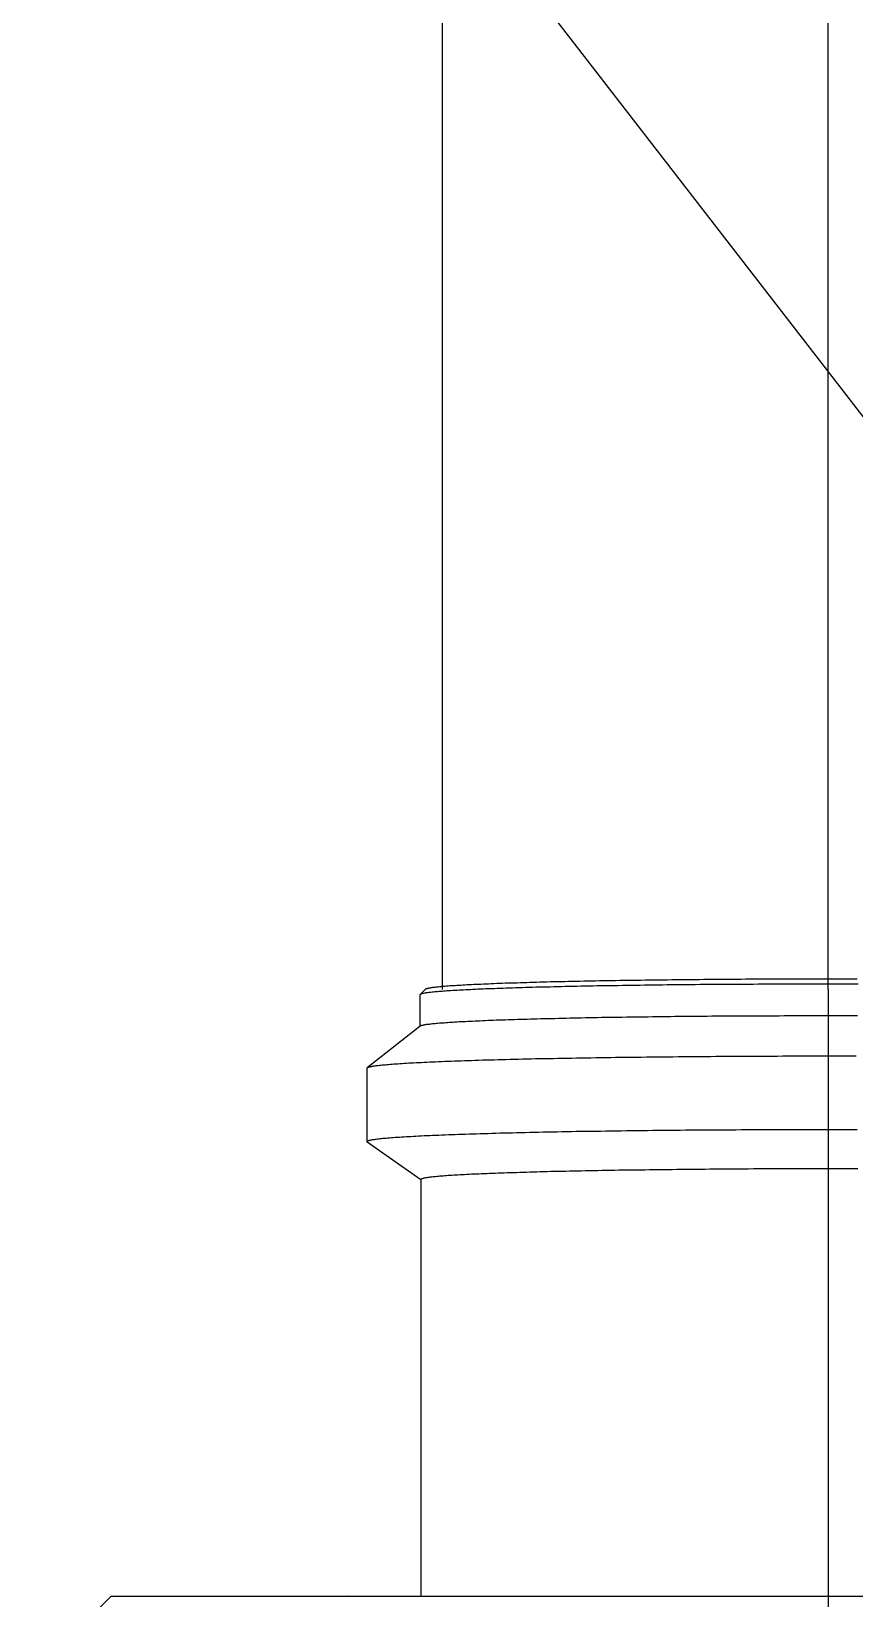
# Model space of a CAD drawing. Header units: millimetres. Extents: x -1292 to 2253, y 326 to 453.
# Drawn here: x 2098.7242 to 2098.8043, y 344.8716 to 345.0241 of the extents above; entities that cross this region are included whole.
import ezdxf

# ---------------------------------------------------------------- set-up
doc = ezdxf.new("R2010")
doc.units = ezdxf.units.MM
doc.header["$LTSCALE"] = 0.5
doc.linetypes.add('HIDDENX2', pattern=[0.75, 0.5, -0.25])
for name, color, linetype in [('-HIDRO', 8, 'Continuous'), ('Eixo', 4, 'HIDDENX2'), ('Esgoto', 5, 'ByLayer')]:
    doc.layers.add(name, color=color, linetype=linetype)

msp = doc.modelspace()

# ---------------------------------------------------------------- linework, layer by layer
at = {"layer": '-HIDRO'}
msp.add_line((2098.75641, 345.04959), (2098.88028, 344.88929), dxfattribs=at)
at = {"layer": 'Eixo'}
for q in [(2098.80173, 345.23835), (2098.80173, 344.79434)]:
    msp.add_line((2098.80173, 344.93086), q, dxfattribs=at)
at = {"layer": 'Esgoto', "color": 2}
for p, q in [((2098.76254, 344.93087), (2098.76204, 344.93037)), ((2098.76256, 344.93088), (2098.76254, 344.93087)), ((2098.76258, 344.93089), (2098.76256, 344.93088)), ((2098.76261, 344.93091), (2098.76258, 344.93089)), ((2098.76264, 344.93092), (2098.76261, 344.93091)), ((2098.76268, 344.93093), (2098.76264, 344.93092)), ((2098.76272, 344.93094), (2098.76268, 344.93093)), ((2098.76277, 344.93095), (2098.76272, 344.93094)), ((2098.76282, 344.93097), (2098.76277, 344.93095)), ((2098.76289, 344.93098), (2098.76282, 344.93097)), ((2098.76295, 344.93099), (2098.76289, 344.93098)), ((2098.76302, 344.931), (2098.76295, 344.93099)), ((2098.7631, 344.93102), (2098.76302, 344.931)), ((2098.76318, 344.93103), (2098.7631, 344.93102)), ((2098.76327, 344.93104), (2098.76318, 344.93103)), ((2098.76337, 344.93105), (2098.76327, 344.93104)), ((2098.76347, 344.93106), (2098.76337, 344.93105)), ((2098.76357, 344.93108), (2098.76347, 344.93106)), ((2098.76368, 344.93109), (2098.76357, 344.93108)), ((2098.7638, 344.9311), (2098.76368, 344.93109)), ((2098.76392, 344.93111), (2098.7638, 344.9311)), ((2098.76405, 344.93112), (2098.76392, 344.93111)), ((2098.76419, 344.93114), (2098.76405, 344.93112)), ((2098.76432, 344.93115), (2098.76419, 344.93114)), ((2098.76447, 344.93116), (2098.76432, 344.93115)), ((2098.76462, 344.93117), (2098.76447, 344.93116)), ((2098.76477, 344.93118), (2098.76462, 344.93117)), ((2098.76493, 344.9312), (2098.76477, 344.93118)), ((2098.7651, 344.93121), (2098.76493, 344.9312)), ((2098.76527, 344.93122), (2098.7651, 344.93121)), ((2098.76545, 344.93123), (2098.76527, 344.93122)), ((2098.76563, 344.93124), (2098.76545, 344.93123)), ((2098.76581, 344.93125), (2098.76563, 344.93124)), ((2098.76601, 344.93126), (2098.76581, 344.93125)), ((2098.7662, 344.93128), (2098.76601, 344.93126)), ((2098.76641, 344.93129), (2098.7662, 344.93128)), ((2098.76661, 344.9313), (2098.76641, 344.93129)), ((2098.76683, 344.93131), (2098.76661, 344.9313)), ((2098.76705, 344.93132), (2098.76683, 344.93131)), ((2098.76727, 344.93133), (2098.76705, 344.93132)), ((2098.76743, 344.93086), (2098.76719, 344.93085)), ((2098.7675, 344.93134), (2098.76727, 344.93133)), ((2098.76768, 344.93088), (2098.76743, 344.93086)), ((2098.76773, 344.93135), (2098.7675, 344.93134)), ((2098.76793, 344.93089), (2098.76768, 344.93088)), ((2098.76797, 344.93136), (2098.76773, 344.93135)), ((2098.76819, 344.9309), (2098.76793, 344.93089)), ((2098.76821, 344.93137), (2098.76797, 344.93136)), ((2098.76845, 344.93091), (2098.76819, 344.9309)), ((2098.76846, 344.93138), (2098.76821, 344.93137)), ((2098.76872, 344.93092), (2098.76845, 344.93091)), ((2098.76871, 344.93139), (2098.76846, 344.93138)), ((2098.76897, 344.9314), (2098.76871, 344.93139)), ((2098.76899, 344.93093), (2098.76872, 344.93092)), ((2098.76923, 344.93142), (2098.76897, 344.9314)), ((2098.76927, 344.93094), (2098.76899, 344.93093)), ((2098.7695, 344.93143), (2098.76923, 344.93142)), ((2098.76955, 344.93095), (2098.76927, 344.93094)), ((2098.76977, 344.93144), (2098.7695, 344.93143)), ((2098.76984, 344.93096), (2098.76955, 344.93095)), ((2098.77004, 344.93145), (2098.76977, 344.93144)), ((2098.77013, 344.93097), (2098.76984, 344.93096)), ((2098.77033, 344.93146), (2098.77004, 344.93145)), ((2098.77043, 344.93098), (2098.77013, 344.93097)), ((2098.77061, 344.93147), (2098.77033, 344.93146)), ((2098.77073, 344.93099), (2098.77043, 344.93098)), ((2098.7709, 344.93148), (2098.77061, 344.93147)), ((2098.77104, 344.931), (2098.77073, 344.93099)), ((2098.77119, 344.93148), (2098.7709, 344.93148)), ((2098.77135, 344.93101), (2098.77104, 344.931)), ((2098.77149, 344.93149), (2098.77119, 344.93148)), ((2098.77167, 344.93102), (2098.77135, 344.93101)), ((2098.7718, 344.9315), (2098.77149, 344.93149)), ((2098.77199, 344.93103), (2098.77167, 344.93102)), ((2098.7721, 344.93151), (2098.7718, 344.9315)), ((2098.77231, 344.93104), (2098.77199, 344.93103)), ((2098.77242, 344.93152), (2098.7721, 344.93151)), ((2098.77264, 344.93105), (2098.77231, 344.93104)), ((2098.77273, 344.93153), (2098.77242, 344.93152)), ((2098.77298, 344.93106), (2098.77264, 344.93105)), ((2098.77305, 344.93154), (2098.77273, 344.93153)), ((2098.77331, 344.93107), (2098.77298, 344.93106)), ((2098.77338, 344.93155), (2098.77305, 344.93154)), ((2098.77366, 344.93108), (2098.77331, 344.93107)), ((2098.77371, 344.93156), (2098.77338, 344.93155)), ((2098.774, 344.93109), (2098.77366, 344.93108)), ((2098.77404, 344.93157), (2098.77371, 344.93156)), ((2098.77435, 344.93109), (2098.774, 344.93109)), ((2098.77438, 344.93158), (2098.77404, 344.93157)), ((2098.77471, 344.9311), (2098.77435, 344.93109)), ((2098.77472, 344.93159), (2098.77438, 344.93158)), ((2098.77507, 344.93111), (2098.77471, 344.9311)), ((2098.77506, 344.93159), (2098.77472, 344.93159)), ((2098.77541, 344.9316), (2098.77506, 344.93159)), ((2098.77543, 344.93112), (2098.77507, 344.93111)), ((2098.77576, 344.93161), (2098.77541, 344.9316)), ((2098.7758, 344.93113), (2098.77543, 344.93112)), ((2098.77612, 344.93162), (2098.77576, 344.93161)), ((2098.77617, 344.93114), (2098.7758, 344.93113)), ((2098.77648, 344.93163), (2098.77612, 344.93162)), ((2098.77654, 344.93115), (2098.77617, 344.93114)), ((2098.77684, 344.93163), (2098.77648, 344.93163)), ((2098.77692, 344.93115), (2098.77654, 344.93115)), ((2098.77721, 344.93164), (2098.77684, 344.93163)), ((2098.7773, 344.93116), (2098.77692, 344.93115)), ((2098.77758, 344.93165), (2098.77721, 344.93164)), ((2098.77769, 344.93117), (2098.7773, 344.93116)), ((2098.77796, 344.93166), (2098.77758, 344.93165)), ((2098.77808, 344.93118), (2098.77769, 344.93117)), ((2098.77833, 344.93166), (2098.77796, 344.93166)), ((2098.77847, 344.93118), (2098.77808, 344.93118)), ((2098.77871, 344.93167), (2098.77833, 344.93166)), ((2098.77887, 344.93119), (2098.77847, 344.93118)), ((2098.7791, 344.93168), (2098.77871, 344.93167)), ((2098.77927, 344.9312), (2098.77887, 344.93119)), ((2098.77949, 344.93169), (2098.7791, 344.93168)), ((2098.77967, 344.93121), (2098.77927, 344.9312)), ((2098.77988, 344.93169), (2098.77949, 344.93169)), ((2098.78008, 344.93121), (2098.77967, 344.93121)), ((2098.78027, 344.9317), (2098.77988, 344.93169)), ((2098.78049, 344.93122), (2098.78008, 344.93121)), ((2098.78067, 344.93171), (2098.78027, 344.9317)), ((2098.7809, 344.93123), (2098.78049, 344.93122)), ((2098.78107, 344.93171), (2098.78067, 344.93171)), ((2098.78132, 344.93123), (2098.7809, 344.93123)), ((2098.78147, 344.93172), (2098.78107, 344.93171)), ((2098.78174, 344.93124), (2098.78132, 344.93123)), ((2098.78188, 344.93173), (2098.78147, 344.93172)), ((2098.78216, 344.93125), (2098.78174, 344.93124)), ((2098.78229, 344.93173), (2098.78188, 344.93173)), ((2098.78259, 344.93125), (2098.78216, 344.93125)), ((2098.7827, 344.93174), (2098.78229, 344.93173)), ((2098.78301, 344.93126), (2098.78259, 344.93125)), ((2098.78312, 344.93174), (2098.7827, 344.93174)), ((2098.78345, 344.93126), (2098.78301, 344.93126)), ((2098.78353, 344.93175), (2098.78312, 344.93174)), ((2098.78388, 344.93127), (2098.78345, 344.93126)), ((2098.78395, 344.93176), (2098.78353, 344.93175)), ((2098.78432, 344.93128), (2098.78388, 344.93127)), ((2098.78438, 344.93176), (2098.78395, 344.93176)), ((2098.78476, 344.93128), (2098.78432, 344.93128)), ((2098.7848, 344.93177), (2098.78438, 344.93176)), ((2098.7852, 344.93129), (2098.78476, 344.93128)), ((2098.78523, 344.93177), (2098.7848, 344.93177)), ((2098.78564, 344.93129), (2098.7852, 344.93129)), ((2098.78566, 344.93178), (2098.78523, 344.93177)), ((2098.78609, 344.9313), (2098.78564, 344.93129)), ((2098.78609, 344.93178), (2098.78566, 344.93178)), ((2098.78653, 344.93179), (2098.78609, 344.93178)), ((2098.78654, 344.9313), (2098.78609, 344.9313)), ((2098.78697, 344.93179), (2098.78653, 344.93179)), ((2098.78699, 344.93131), (2098.78654, 344.9313)), ((2098.7874, 344.9318), (2098.78697, 344.93179)), ((2098.78744, 344.93131), (2098.78699, 344.93131)), ((2098.78785, 344.9318), (2098.7874, 344.9318)), ((2098.7879, 344.93132), (2098.78744, 344.93131)), ((2098.78829, 344.93181), (2098.78785, 344.9318)), ((2098.78835, 344.93132), (2098.7879, 344.93132)), ((2098.78874, 344.93181), (2098.78829, 344.93181)), ((2098.78881, 344.93132), (2098.78835, 344.93132)), ((2098.78918, 344.93181), (2098.78874, 344.93181)), ((2098.78928, 344.93133), (2098.78881, 344.93132)), ((2098.78963, 344.93182), (2098.78918, 344.93181)), ((2098.78974, 344.93133), (2098.78928, 344.93133)), ((2098.79008, 344.93182), (2098.78963, 344.93182)), ((2098.79021, 344.93134), (2098.78974, 344.93133)), ((2098.79053, 344.93182), (2098.79008, 344.93182)), ((2098.79067, 344.93134), (2098.79021, 344.93134)), ((2098.79099, 344.93183), (2098.79053, 344.93182)), ((2098.79114, 344.93134), (2098.79067, 344.93134)), ((2098.79144, 344.93183), (2098.79099, 344.93183)), ((2098.79161, 344.93135), (2098.79114, 344.93134)), ((2098.7919, 344.93183), (2098.79144, 344.93183)), ((2098.79208, 344.93135), (2098.79161, 344.93135)), ((2098.79236, 344.93184), (2098.7919, 344.93183)), ((2098.79256, 344.93135), (2098.79208, 344.93135)), ((2098.79282, 344.93184), (2098.79236, 344.93184)), ((2098.79303, 344.93136), (2098.79256, 344.93135)), ((2098.79328, 344.93184), (2098.79282, 344.93184)), ((2098.79351, 344.93136), (2098.79303, 344.93136)), ((2098.79374, 344.93185), (2098.79328, 344.93184)), ((2098.79398, 344.93136), (2098.79351, 344.93136)), ((2098.79421, 344.93185), (2098.79374, 344.93185)), ((2098.79446, 344.93136), (2098.79398, 344.93136)), ((2098.79467, 344.93185), (2098.79421, 344.93185)), ((2098.79494, 344.93137), (2098.79446, 344.93136)), ((2098.79514, 344.93185), (2098.79467, 344.93185)), ((2098.79542, 344.93137), (2098.79494, 344.93137)), ((2098.79561, 344.93186), (2098.79514, 344.93185)), ((2098.7959, 344.93137), (2098.79542, 344.93137)), ((2098.79607, 344.93186), (2098.79561, 344.93186)), ((2098.79639, 344.93137), (2098.7959, 344.93137)), ((2098.79654, 344.93186), (2098.79607, 344.93186)), ((2098.79687, 344.93137), (2098.79639, 344.93137)), ((2098.79701, 344.93186), (2098.79654, 344.93186)), ((2098.79735, 344.93137), (2098.79687, 344.93137)), ((2098.79748, 344.93186), (2098.79701, 344.93186)), ((2098.79784, 344.93138), (2098.79735, 344.93137)), ((2098.79795, 344.93186), (2098.79748, 344.93186)), ((2098.79832, 344.93138), (2098.79784, 344.93138)), ((2098.79842, 344.93186), (2098.79795, 344.93186)), ((2098.79881, 344.93138), (2098.79832, 344.93138)), ((2098.79889, 344.93186), (2098.79842, 344.93186)), ((2098.7993, 344.93138), (2098.79881, 344.93138)), ((2098.79937, 344.93187), (2098.79889, 344.93186)), ((2098.79978, 344.93138), (2098.7993, 344.93138)), ((2098.79984, 344.93187), (2098.79937, 344.93187)), ((2098.80027, 344.93138), (2098.79978, 344.93138)), ((2098.80031, 344.93187), (2098.79984, 344.93187)), ((2098.80076, 344.93138), (2098.80027, 344.93138)), ((2098.80078, 344.93187), (2098.80031, 344.93187)), ((2098.80124, 344.93138), (2098.80076, 344.93138)), ((2098.80126, 344.93187), (2098.80078, 344.93187)), ((2098.80173, 344.93138), (2098.80124, 344.93138)), ((2098.80173, 344.93187), (2098.80126, 344.93187)), ((2098.8022, 344.93187), (2098.80173, 344.93187)), ((2098.80222, 344.93138), (2098.80173, 344.93138)), ((2098.80268, 344.93187), (2098.8022, 344.93187)), ((2098.8027, 344.93138), (2098.80222, 344.93138)), ((2098.80315, 344.93187), (2098.80268, 344.93187)), ((2098.80319, 344.93138), (2098.8027, 344.93138)), ((2098.80362, 344.93187), (2098.80315, 344.93187)), ((2098.80368, 344.93138), (2098.80319, 344.93138)), ((2098.80409, 344.93187), (2098.80362, 344.93187)), ((2098.80416, 344.93138), (2098.80368, 344.93138)), ((2098.80457, 344.93186), (2098.80409, 344.93187)), ((2098.80465, 344.93138), (2098.80416, 344.93138)), ((2098.76204, 344.93037), (2098.76203, 344.93035)), ((2098.76203, 344.93035), (2098.76203, 344.93034)), ((2098.76203, 344.93034), (2098.76203, 344.92727)), ((2098.76206, 344.93038), (2098.76204, 344.93037)), ((2098.76208, 344.93039), (2098.76206, 344.93038)), ((2098.7621, 344.93041), (2098.76208, 344.93039)), ((2098.76214, 344.93042), (2098.7621, 344.93041)), ((2098.76218, 344.93043), (2098.76214, 344.93042)), ((2098.76222, 344.93044), (2098.76218, 344.93043)), ((2098.76227, 344.93046), (2098.76222, 344.93044)), ((2098.76233, 344.93047), (2098.76227, 344.93046)), ((2098.76239, 344.93048), (2098.76233, 344.93047)), ((2098.76246, 344.93049), (2098.76239, 344.93048)), ((2098.76253, 344.93051), (2098.76246, 344.93049)), ((2098.76261, 344.93052), (2098.76253, 344.93051)), ((2098.7627, 344.93053), (2098.76261, 344.93052)), ((2098.76279, 344.93054), (2098.7627, 344.93053)), ((2098.76289, 344.93056), (2098.76279, 344.93054)), ((2098.76299, 344.93057), (2098.76289, 344.93056)), ((2098.7631, 344.93058), (2098.76299, 344.93057)), ((2098.76322, 344.93059), (2098.7631, 344.93058)), ((2098.76334, 344.93061), (2098.76322, 344.93059)), ((2098.76347, 344.93062), (2098.76334, 344.93061)), ((2098.7636, 344.93063), (2098.76347, 344.93062)), ((2098.76374, 344.93064), (2098.7636, 344.93063)), ((2098.76388, 344.93066), (2098.76374, 344.93064)), ((2098.76403, 344.93067), (2098.76388, 344.93066)), ((2098.76419, 344.93068), (2098.76403, 344.93067)), ((2098.76435, 344.93069), (2098.76419, 344.93068)), ((2098.76452, 344.9307), (2098.76435, 344.93069)), ((2098.76469, 344.93072), (2098.76452, 344.9307)), ((2098.76487, 344.93073), (2098.76469, 344.93072)), ((2098.76505, 344.93074), (2098.76487, 344.93073)), ((2098.76524, 344.93075), (2098.76505, 344.93074)), ((2098.76544, 344.93076), (2098.76524, 344.93075)), ((2098.76564, 344.93077), (2098.76544, 344.93076)), ((2098.76584, 344.93079), (2098.76564, 344.93077)), ((2098.76605, 344.9308), (2098.76584, 344.93079)), ((2098.76627, 344.93081), (2098.76605, 344.9308)), ((2098.76649, 344.93082), (2098.76627, 344.93081)), ((2098.76672, 344.93083), (2098.76649, 344.93082)), ((2098.76695, 344.93084), (2098.76672, 344.93083)), ((2098.76719, 344.93085), (2098.76695, 344.93084)), ((2098.76839, 344.92782), (2098.76813, 344.92781)), ((2098.76865, 344.92783), (2098.76839, 344.92782)), ((2098.76891, 344.92784), (2098.76865, 344.92783)), ((2098.76918, 344.92785), (2098.76891, 344.92784)), ((2098.76946, 344.92786), (2098.76918, 344.92785)), ((2098.76974, 344.92787), (2098.76946, 344.92786)), ((2098.77002, 344.92788), (2098.76974, 344.92787)), ((2098.77031, 344.92789), (2098.77002, 344.92788)), ((2098.77061, 344.9279), (2098.77031, 344.92789)), ((2098.77091, 344.92791), (2098.77061, 344.9279)), ((2098.77121, 344.92792), (2098.77091, 344.92791)), ((2098.77152, 344.92793), (2098.77121, 344.92792)), ((2098.77183, 344.92794), (2098.77152, 344.92793)), ((2098.77214, 344.92794), (2098.77183, 344.92794)), ((2098.77246, 344.92795), (2098.77214, 344.92794)), ((2098.77279, 344.92796), (2098.77246, 344.92795)), ((2098.77312, 344.92797), (2098.77279, 344.92796)), ((2098.77345, 344.92798), (2098.77312, 344.92797)), ((2098.77379, 344.92799), (2098.77345, 344.92798)), ((2098.77413, 344.928), (2098.77379, 344.92799)), ((2098.77447, 344.92801), (2098.77413, 344.928)), ((2098.77482, 344.92802), (2098.77447, 344.92801)), ((2098.77517, 344.92802), (2098.77482, 344.92802)), ((2098.77553, 344.92803), (2098.77517, 344.92802)), ((2098.77589, 344.92804), (2098.77553, 344.92803)), ((2098.77625, 344.92805), (2098.77589, 344.92804)), ((2098.77662, 344.92806), (2098.77625, 344.92805)), ((2098.77699, 344.92806), (2098.77662, 344.92806)), ((2098.77737, 344.92807), (2098.77699, 344.92806)), ((2098.77775, 344.92808), (2098.77737, 344.92807)), ((2098.77813, 344.92809), (2098.77775, 344.92808)), ((2098.77851, 344.92809), (2098.77813, 344.92809)), ((2098.7789, 344.9281), (2098.77851, 344.92809)), ((2098.77929, 344.92811), (2098.7789, 344.9281)), ((2098.77969, 344.92812), (2098.77929, 344.92811)), ((2098.78009, 344.92812), (2098.77969, 344.92812)), ((2098.78049, 344.92813), (2098.78009, 344.92812)), ((2098.78089, 344.92814), (2098.78049, 344.92813)), ((2098.7813, 344.92814), (2098.78089, 344.92814)), ((2098.78171, 344.92815), (2098.7813, 344.92814)), ((2098.78212, 344.92816), (2098.78171, 344.92815)), ((2098.78254, 344.92816), (2098.78212, 344.92816)), ((2098.78296, 344.92817), (2098.78254, 344.92816)), ((2098.78338, 344.92817), (2098.78296, 344.92817)), ((2098.7838, 344.92818), (2098.78338, 344.92817)), ((2098.78423, 344.92818), (2098.7838, 344.92818)), ((2098.78466, 344.92819), (2098.78423, 344.92818)), ((2098.78509, 344.9282), (2098.78466, 344.92819)), ((2098.78553, 344.9282), (2098.78509, 344.9282)), ((2098.78596, 344.92821), (2098.78553, 344.9282)), ((2098.7864, 344.92821), (2098.78596, 344.92821)), ((2098.78684, 344.92822), (2098.7864, 344.92821)), ((2098.78728, 344.92822), (2098.78684, 344.92822)), ((2098.78773, 344.92822), (2098.78728, 344.92822)), ((2098.78818, 344.92823), (2098.78773, 344.92822)), ((2098.78863, 344.92823), (2098.78818, 344.92823)), ((2098.78908, 344.92824), (2098.78863, 344.92823)), ((2098.78953, 344.92824), (2098.78908, 344.92824)), ((2098.78999, 344.92824), (2098.78953, 344.92824)), ((2098.79044, 344.92825), (2098.78999, 344.92824)), ((2098.7909, 344.92825), (2098.79044, 344.92825)), ((2098.79136, 344.92825), (2098.7909, 344.92825)), ((2098.79182, 344.92826), (2098.79136, 344.92825)), ((2098.79228, 344.92826), (2098.79182, 344.92826)), ((2098.79275, 344.92826), (2098.79228, 344.92826)), ((2098.79321, 344.92827), (2098.79275, 344.92826)), ((2098.79368, 344.92827), (2098.79321, 344.92827)), ((2098.79415, 344.92827), (2098.79368, 344.92827)), ((2098.79461, 344.92827), (2098.79415, 344.92827)), ((2098.79508, 344.92828), (2098.79461, 344.92827)), ((2098.79555, 344.92828), (2098.79508, 344.92828)), ((2098.79603, 344.92828), (2098.79555, 344.92828)), ((2098.7965, 344.92828), (2098.79603, 344.92828)), ((2098.79697, 344.92828), (2098.7965, 344.92828)), ((2098.79745, 344.92829), (2098.79697, 344.92828)), ((2098.79792, 344.92829), (2098.79745, 344.92829)), ((2098.7984, 344.92829), (2098.79792, 344.92829)), ((2098.79887, 344.92829), (2098.7984, 344.92829)), ((2098.79935, 344.92829), (2098.79887, 344.92829)), ((2098.79982, 344.92829), (2098.79935, 344.92829)), ((2098.8003, 344.92829), (2098.79982, 344.92829)), ((2098.80078, 344.92829), (2098.8003, 344.92829)), ((2098.80125, 344.92829), (2098.80078, 344.92829)), ((2098.80173, 344.92829), (2098.80125, 344.92829)), ((2098.80221, 344.92829), (2098.80173, 344.92829)), ((2098.80268, 344.92829), (2098.80221, 344.92829)), ((2098.80316, 344.92829), (2098.80268, 344.92829)), ((2098.80364, 344.92829), (2098.80316, 344.92829)), ((2098.80411, 344.92829), (2098.80364, 344.92829)), ((2098.80459, 344.92829), (2098.80411, 344.92829)), ((2098.76205, 344.92729), (2098.7569, 344.92323)), ((2098.76207, 344.9273), (2098.76205, 344.92729)), ((2098.76209, 344.92731), (2098.76207, 344.9273)), ((2098.76212, 344.92732), (2098.76209, 344.92731)), ((2098.76216, 344.92734), (2098.76212, 344.92732)), ((2098.7622, 344.92735), (2098.76216, 344.92734)), ((2098.76225, 344.92736), (2098.7622, 344.92735)), ((2098.7623, 344.92737), (2098.76225, 344.92736)), ((2098.76236, 344.92739), (2098.7623, 344.92737)), ((2098.76243, 344.9274), (2098.76236, 344.92739)), ((2098.7625, 344.92741), (2098.76243, 344.9274)), ((2098.76257, 344.92742), (2098.7625, 344.92741)), ((2098.76265, 344.92744), (2098.76257, 344.92742)), ((2098.76274, 344.92745), (2098.76265, 344.92744)), ((2098.76283, 344.92746), (2098.76274, 344.92745)), ((2098.76293, 344.92747), (2098.76283, 344.92746)), ((2098.76303, 344.92748), (2098.76293, 344.92747)), ((2098.76314, 344.9275), (2098.76303, 344.92748)), ((2098.76326, 344.92751), (2098.76314, 344.9275)), ((2098.76338, 344.92752), (2098.76326, 344.92751)), ((2098.7635, 344.92753), (2098.76338, 344.92752)), ((2098.76364, 344.92754), (2098.7635, 344.92753)), ((2098.76377, 344.92756), (2098.76364, 344.92754)), ((2098.76392, 344.92757), (2098.76377, 344.92756)), ((2098.76406, 344.92758), (2098.76392, 344.92757)), ((2098.76422, 344.92759), (2098.76406, 344.92758)), ((2098.76438, 344.9276), (2098.76422, 344.92759)), ((2098.76454, 344.92762), (2098.76438, 344.9276)), ((2098.76471, 344.92763), (2098.76454, 344.92762)), ((2098.76488, 344.92764), (2098.76471, 344.92763)), ((2098.76506, 344.92765), (2098.76488, 344.92764)), ((2098.76525, 344.92766), (2098.76506, 344.92765)), ((2098.76544, 344.92767), (2098.76525, 344.92766)), ((2098.76564, 344.92768), (2098.76544, 344.92767)), ((2098.76584, 344.9277), (2098.76564, 344.92768)), ((2098.76604, 344.92771), (2098.76584, 344.9277)), ((2098.76626, 344.92772), (2098.76604, 344.92771)), ((2098.76647, 344.92773), (2098.76626, 344.92772)), ((2098.76669, 344.92774), (2098.76647, 344.92773)), ((2098.76692, 344.92775), (2098.76669, 344.92774)), ((2098.76715, 344.92776), (2098.76692, 344.92775)), ((2098.76739, 344.92777), (2098.76715, 344.92776)), ((2098.76763, 344.92778), (2098.76739, 344.92777)), ((2098.76788, 344.92779), (2098.76763, 344.92778)), ((2098.76813, 344.92781), (2098.76788, 344.92779)), ((2098.75693, 344.92325), (2098.75691, 344.92323)), ((2098.75696, 344.92326), (2098.75693, 344.92325)), ((2098.757, 344.92327), (2098.75696, 344.92326)), ((2098.75704, 344.92329), (2098.757, 344.92327)), ((2098.7571, 344.9233), (2098.75704, 344.92329)), ((2098.75715, 344.92332), (2098.7571, 344.9233)), ((2098.75722, 344.92333), (2098.75715, 344.92332)), ((2098.75729, 344.92335), (2098.75722, 344.92333)), ((2098.75736, 344.92336), (2098.75729, 344.92335)), ((2098.75745, 344.92337), (2098.75736, 344.92336)), ((2098.75754, 344.92339), (2098.75745, 344.92337)), ((2098.75764, 344.9234), (2098.75754, 344.92339)), ((2098.75774, 344.92342), (2098.75764, 344.9234)), ((2098.75785, 344.92343), (2098.75774, 344.92342)), ((2098.75797, 344.92344), (2098.75785, 344.92343)), ((2098.75809, 344.92346), (2098.75797, 344.92344)), ((2098.75822, 344.92347), (2098.75809, 344.92346)), ((2098.75836, 344.92349), (2098.75822, 344.92347)), ((2098.7585, 344.9235), (2098.75836, 344.92349)), ((2098.75865, 344.92351), (2098.7585, 344.9235)), ((2098.75881, 344.92353), (2098.75865, 344.92351)), ((2098.75897, 344.92354), (2098.75881, 344.92353)), ((2098.75914, 344.92356), (2098.75897, 344.92354)), ((2098.75932, 344.92357), (2098.75914, 344.92356)), ((2098.7595, 344.92358), (2098.75932, 344.92357)), ((2098.75969, 344.9236), (2098.7595, 344.92358)), ((2098.75988, 344.92361), (2098.75969, 344.9236)), ((2098.76009, 344.92362), (2098.75988, 344.92361)), ((2098.76029, 344.92364), (2098.76009, 344.92362)), ((2098.76051, 344.92365), (2098.76029, 344.92364)), ((2098.76073, 344.92366), (2098.76051, 344.92365)), ((2098.76095, 344.92368), (2098.76073, 344.92366)), ((2098.76119, 344.92369), (2098.76095, 344.92368)), ((2098.76142, 344.9237), (2098.76119, 344.92369)), ((2098.76167, 344.92372), (2098.76142, 344.9237)), ((2098.76192, 344.92373), (2098.76167, 344.92372)), ((2098.76218, 344.92374), (2098.76192, 344.92373)), ((2098.76244, 344.92375), (2098.76218, 344.92374)), ((2098.76271, 344.92377), (2098.76244, 344.92375)), ((2098.76298, 344.92378), (2098.76271, 344.92377)), ((2098.76326, 344.92379), (2098.76298, 344.92378)), ((2098.76355, 344.9238), (2098.76326, 344.92379)), ((2098.76384, 344.92382), (2098.76355, 344.9238)), ((2098.76414, 344.92383), (2098.76384, 344.92382)), ((2098.76444, 344.92384), (2098.76414, 344.92383)), ((2098.76475, 344.92385), (2098.76444, 344.92384)), ((2098.76506, 344.92386), (2098.76475, 344.92385)), ((2098.76538, 344.92388), (2098.76506, 344.92386)), ((2098.76571, 344.92389), (2098.76538, 344.92388)), ((2098.76604, 344.9239), (2098.76571, 344.92389)), ((2098.76637, 344.92391), (2098.76604, 344.9239)), ((2098.76671, 344.92392), (2098.76637, 344.92391)), ((2098.76706, 344.92393), (2098.76671, 344.92392)), ((2098.76741, 344.92394), (2098.76706, 344.92393)), ((2098.76777, 344.92395), (2098.76741, 344.92394)), ((2098.76813, 344.92397), (2098.76777, 344.92395)), ((2098.7685, 344.92398), (2098.76813, 344.92397)), ((2098.76887, 344.92399), (2098.7685, 344.92398)), ((2098.76925, 344.924), (2098.76887, 344.92399)), ((2098.76963, 344.92401), (2098.76925, 344.924)), ((2098.77002, 344.92402), (2098.76963, 344.92401)), ((2098.77041, 344.92403), (2098.77002, 344.92402)), ((2098.7708, 344.92404), (2098.77041, 344.92403)), ((2098.7712, 344.92405), (2098.7708, 344.92404)), ((2098.77161, 344.92406), (2098.7712, 344.92405)), ((2098.77202, 344.92407), (2098.77161, 344.92406)), ((2098.77243, 344.92408), (2098.77202, 344.92407)), ((2098.77285, 344.92409), (2098.77243, 344.92408)), ((2098.77328, 344.9241), (2098.77285, 344.92409)), ((2098.7737, 344.9241), (2098.77328, 344.9241)), ((2098.77414, 344.92411), (2098.7737, 344.9241)), ((2098.77457, 344.92412), (2098.77414, 344.92411)), ((2098.77501, 344.92413), (2098.77457, 344.92412)), ((2098.77546, 344.92414), (2098.77501, 344.92413)), ((2098.7759, 344.92415), (2098.77546, 344.92414)), ((2098.77636, 344.92416), (2098.7759, 344.92415)), ((2098.77681, 344.92416), (2098.77636, 344.92416)), ((2098.77727, 344.92417), (2098.77681, 344.92416)), ((2098.77773, 344.92418), (2098.77727, 344.92417)), ((2098.7782, 344.92419), (2098.77773, 344.92418)), ((2098.77867, 344.92419), (2098.7782, 344.92419)), ((2098.77915, 344.9242), (2098.77867, 344.92419)), ((2098.77962, 344.92421), (2098.77915, 344.9242)), ((2098.7801, 344.92422), (2098.77962, 344.92421)), ((2098.78059, 344.92422), (2098.7801, 344.92422)), ((2098.78107, 344.92423), (2098.78059, 344.92422)), ((2098.78156, 344.92424), (2098.78107, 344.92423)), ((2098.78206, 344.92424), (2098.78156, 344.92424)), ((2098.78255, 344.92425), (2098.78206, 344.92424)), ((2098.78305, 344.92426), (2098.78255, 344.92425)), ((2098.78355, 344.92426), (2098.78305, 344.92426)), ((2098.78406, 344.92427), (2098.78355, 344.92426)), ((2098.78457, 344.92427), (2098.78406, 344.92427)), ((2098.78508, 344.92428), (2098.78457, 344.92427)), ((2098.78559, 344.92428), (2098.78508, 344.92428)), ((2098.7861, 344.92429), (2098.78559, 344.92428)), ((2098.78662, 344.92429), (2098.7861, 344.92429)), ((2098.78714, 344.9243), (2098.78662, 344.92429)), ((2098.78766, 344.9243), (2098.78714, 344.9243)), ((2098.78818, 344.92431), (2098.78766, 344.9243)), ((2098.78871, 344.92431), (2098.78818, 344.92431)), ((2098.78924, 344.92432), (2098.78871, 344.92431)), ((2098.78977, 344.92432), (2098.78924, 344.92432)), ((2098.7903, 344.92432), (2098.78977, 344.92432)), ((2098.79083, 344.92433), (2098.7903, 344.92432)), ((2098.79137, 344.92433), (2098.79083, 344.92433)), ((2098.7919, 344.92433), (2098.79137, 344.92433)), ((2098.79244, 344.92434), (2098.7919, 344.92433)), ((2098.79298, 344.92434), (2098.79244, 344.92434)), ((2098.79352, 344.92434), (2098.79298, 344.92434)), ((2098.79406, 344.92434), (2098.79352, 344.92434)), ((2098.7946, 344.92435), (2098.79406, 344.92434)), ((2098.79515, 344.92435), (2098.7946, 344.92435)), ((2098.79569, 344.92435), (2098.79515, 344.92435)), ((2098.79624, 344.92435), (2098.79569, 344.92435)), ((2098.79679, 344.92435), (2098.79624, 344.92435)), ((2098.79733, 344.92436), (2098.79679, 344.92435)), ((2098.79788, 344.92436), (2098.79733, 344.92436)), ((2098.79843, 344.92436), (2098.79788, 344.92436)), ((2098.79898, 344.92436), (2098.79843, 344.92436)), ((2098.79953, 344.92436), (2098.79898, 344.92436)), ((2098.80008, 344.92436), (2098.79953, 344.92436)), ((2098.80063, 344.92436), (2098.80008, 344.92436)), ((2098.80118, 344.92436), (2098.80063, 344.92436)), ((2098.80173, 344.92436), (2098.80118, 344.92436)), ((2098.80228, 344.92436), (2098.80173, 344.92436)), ((2098.80283, 344.92436), (2098.80228, 344.92436)), ((2098.80338, 344.92436), (2098.80283, 344.92436)), ((2098.80393, 344.92436), (2098.80338, 344.92436)), ((2098.80448, 344.92436), (2098.80393, 344.92436)), ((2098.75689, 344.92322), (2098.75688, 344.9232)), ((2098.75688, 344.9232), (2098.75688, 344.92319)), ((2098.75688, 344.92319), (2098.75688, 344.91604)), ((2098.75691, 344.92323), (2098.75689, 344.92322)), ((2098.78575, 344.91714), (2098.78522, 344.91713)), ((2098.78627, 344.91714), (2098.78575, 344.91714)), ((2098.7868, 344.91715), (2098.78627, 344.91714)), ((2098.78734, 344.91715), (2098.7868, 344.91715)), ((2098.78787, 344.91716), (2098.78734, 344.91715)), ((2098.78841, 344.91716), (2098.78787, 344.91716)), ((2098.78895, 344.91717), (2098.78841, 344.91716)), ((2098.78949, 344.91717), (2098.78895, 344.91717)), ((2098.79003, 344.91718), (2098.78949, 344.91717)), ((2098.79058, 344.91718), (2098.79003, 344.91718)), ((2098.79112, 344.91718), (2098.79058, 344.91718)), ((2098.79167, 344.91719), (2098.79112, 344.91718)), ((2098.79222, 344.91719), (2098.79167, 344.91719)), ((2098.79277, 344.91719), (2098.79222, 344.91719)), ((2098.79333, 344.9172), (2098.79277, 344.91719)), ((2098.79388, 344.9172), (2098.79333, 344.9172)), ((2098.79444, 344.9172), (2098.79388, 344.9172)), ((2098.79499, 344.9172), (2098.79444, 344.9172)), ((2098.79555, 344.9172), (2098.79499, 344.9172)), ((2098.79611, 344.91721), (2098.79555, 344.9172)), ((2098.79667, 344.91721), (2098.79611, 344.91721)), ((2098.79723, 344.91721), (2098.79667, 344.91721)), ((2098.79779, 344.91721), (2098.79723, 344.91721)), ((2098.79835, 344.91721), (2098.79779, 344.91721)), ((2098.79891, 344.91721), (2098.79835, 344.91721)), ((2098.79948, 344.91721), (2098.79891, 344.91721)), ((2098.80004, 344.91722), (2098.79948, 344.91721)), ((2098.8006, 344.91722), (2098.80004, 344.91722)), ((2098.80117, 344.91722), (2098.8006, 344.91722)), ((2098.80173, 344.91722), (2098.80117, 344.91722)), ((2098.80229, 344.91722), (2098.80173, 344.91722)), ((2098.80286, 344.91722), (2098.80229, 344.91722)), ((2098.80342, 344.91722), (2098.80286, 344.91722)), ((2098.80398, 344.91721), (2098.80342, 344.91722)), ((2098.80455, 344.91721), (2098.80398, 344.91721)), ((2098.75689, 344.91607), (2098.75688, 344.91606)), ((2098.75688, 344.91606), (2098.75688, 344.91604)), ((2098.75688, 344.91604), (2098.75688, 344.91603)), ((2098.75688, 344.91603), (2098.75689, 344.91601)), ((2098.75691, 344.91609), (2098.75689, 344.91607)), ((2098.75689, 344.91601), (2098.75691, 344.916)), ((2098.75694, 344.9161), (2098.75691, 344.91609)), ((2098.76213, 344.91236), (2098.75691, 344.916)), ((2098.75697, 344.91612), (2098.75694, 344.9161)), ((2098.75701, 344.91613), (2098.75697, 344.91612)), ((2098.75705, 344.91615), (2098.75701, 344.91613)), ((2098.75711, 344.91616), (2098.75705, 344.91615)), ((2098.75717, 344.91617), (2098.75711, 344.91616)), ((2098.75723, 344.91619), (2098.75717, 344.91617)), ((2098.75731, 344.9162), (2098.75723, 344.91619)), ((2098.75739, 344.91622), (2098.75731, 344.9162)), ((2098.75748, 344.91623), (2098.75739, 344.91622)), ((2098.75757, 344.91625), (2098.75748, 344.91623)), ((2098.75768, 344.91626), (2098.75757, 344.91625)), ((2098.75778, 344.91628), (2098.75768, 344.91626)), ((2098.7579, 344.91629), (2098.75778, 344.91628)), ((2098.75802, 344.91631), (2098.7579, 344.91629)), ((2098.75815, 344.91632), (2098.75802, 344.91631)), ((2098.75829, 344.91633), (2098.75815, 344.91632)), ((2098.75843, 344.91635), (2098.75829, 344.91633)), ((2098.75858, 344.91636), (2098.75843, 344.91635)), ((2098.75874, 344.91638), (2098.75858, 344.91636)), ((2098.75891, 344.91639), (2098.75874, 344.91638)), ((2098.75908, 344.9164), (2098.75891, 344.91639)), ((2098.75925, 344.91642), (2098.75908, 344.9164)), ((2098.75944, 344.91643), (2098.75925, 344.91642)), ((2098.75963, 344.91645), (2098.75944, 344.91643)), ((2098.75983, 344.91646), (2098.75963, 344.91645)), ((2098.76003, 344.91647), (2098.75983, 344.91646)), ((2098.76024, 344.91649), (2098.76003, 344.91647)), ((2098.76046, 344.9165), (2098.76024, 344.91649)), ((2098.76068, 344.91652), (2098.76046, 344.9165)), ((2098.76091, 344.91653), (2098.76068, 344.91652)), ((2098.76115, 344.91654), (2098.76091, 344.91653)), ((2098.76139, 344.91656), (2098.76115, 344.91654)), ((2098.76164, 344.91657), (2098.76139, 344.91656)), ((2098.7619, 344.91658), (2098.76164, 344.91657)), ((2098.76216, 344.91659), (2098.7619, 344.91658)), ((2098.76243, 344.91661), (2098.76216, 344.91659)), ((2098.7627, 344.91662), (2098.76243, 344.91661)), ((2098.76299, 344.91663), (2098.7627, 344.91662)), ((2098.76327, 344.91665), (2098.76299, 344.91663)), ((2098.76357, 344.91666), (2098.76327, 344.91665)), ((2098.76386, 344.91667), (2098.76357, 344.91666)), ((2098.76417, 344.91668), (2098.76386, 344.91667)), ((2098.76448, 344.9167), (2098.76417, 344.91668)), ((2098.7648, 344.91671), (2098.76448, 344.9167)), ((2098.76512, 344.91672), (2098.7648, 344.91671)), ((2098.76545, 344.91673), (2098.76512, 344.91672)), ((2098.76578, 344.91674), (2098.76545, 344.91673)), ((2098.76612, 344.91676), (2098.76578, 344.91674)), ((2098.76647, 344.91677), (2098.76612, 344.91676)), ((2098.76682, 344.91678), (2098.76647, 344.91677)), ((2098.76717, 344.91679), (2098.76682, 344.91678)), ((2098.76754, 344.9168), (2098.76717, 344.91679)), ((2098.7679, 344.91681), (2098.76754, 344.9168)), ((2098.76828, 344.91682), (2098.7679, 344.91681)), ((2098.76866, 344.91683), (2098.76828, 344.91682)), ((2098.76904, 344.91685), (2098.76866, 344.91683)), ((2098.76943, 344.91686), (2098.76904, 344.91685)), ((2098.76982, 344.91687), (2098.76943, 344.91686)), ((2098.77022, 344.91688), (2098.76982, 344.91687)), ((2098.77062, 344.91689), (2098.77022, 344.91688)), ((2098.77103, 344.9169), (2098.77062, 344.91689)), ((2098.77144, 344.91691), (2098.77103, 344.9169)), ((2098.77186, 344.91692), (2098.77144, 344.91691)), ((2098.77228, 344.91693), (2098.77186, 344.91692)), ((2098.77271, 344.91694), (2098.77228, 344.91693)), ((2098.77314, 344.91695), (2098.77271, 344.91694)), ((2098.77358, 344.91696), (2098.77314, 344.91695)), ((2098.77402, 344.91697), (2098.77358, 344.91696)), ((2098.77447, 344.91697), (2098.77402, 344.91697)), ((2098.77492, 344.91698), (2098.77447, 344.91697)), ((2098.77537, 344.91699), (2098.77492, 344.91698)), ((2098.77583, 344.917), (2098.77537, 344.91699)), ((2098.77629, 344.91701), (2098.77583, 344.917)), ((2098.77676, 344.91702), (2098.77629, 344.91701)), ((2098.77723, 344.91703), (2098.77676, 344.91702)), ((2098.7777, 344.91703), (2098.77723, 344.91703)), ((2098.77818, 344.91704), (2098.7777, 344.91703)), ((2098.77866, 344.91705), (2098.77818, 344.91704)), ((2098.77914, 344.91706), (2098.77866, 344.91705)), ((2098.77963, 344.91706), (2098.77914, 344.91706)), ((2098.78013, 344.91707), (2098.77963, 344.91706)), ((2098.78062, 344.91708), (2098.78013, 344.91707)), ((2098.78112, 344.91708), (2098.78062, 344.91708)), ((2098.78162, 344.91709), (2098.78112, 344.91708)), ((2098.78213, 344.9171), (2098.78162, 344.91709)), ((2098.78264, 344.9171), (2098.78213, 344.9171)), ((2098.78315, 344.91711), (2098.78264, 344.9171)), ((2098.78366, 344.91712), (2098.78315, 344.91711)), ((2098.78418, 344.91712), (2098.78366, 344.91712)), ((2098.7847, 344.91713), (2098.78418, 344.91712)), ((2098.78522, 344.91713), (2098.7847, 344.91713)), ((2098.7628, 344.91257), (2098.76271, 344.91255)), ((2098.76289, 344.91258), (2098.7628, 344.91257)), ((2098.76299, 344.91259), (2098.76289, 344.91258)), ((2098.76309, 344.9126), (2098.76299, 344.91259)), ((2098.7632, 344.91262), (2098.76309, 344.9126)), ((2098.76332, 344.91263), (2098.7632, 344.91262)), ((2098.76344, 344.91264), (2098.76332, 344.91263)), ((2098.76356, 344.91265), (2098.76344, 344.91264)), ((2098.7637, 344.91267), (2098.76356, 344.91265)), ((2098.76383, 344.91268), (2098.7637, 344.91267)), ((2098.76398, 344.91269), (2098.76383, 344.91268)), ((2098.76413, 344.9127), (2098.76398, 344.91269)), ((2098.76428, 344.91271), (2098.76413, 344.9127)), ((2098.76444, 344.91273), (2098.76428, 344.91271)), ((2098.76461, 344.91274), (2098.76444, 344.91273)), ((2098.76478, 344.91275), (2098.76461, 344.91274)), ((2098.76496, 344.91276), (2098.76478, 344.91275)), ((2098.76514, 344.91277), (2098.76496, 344.91276)), ((2098.76533, 344.91279), (2098.76514, 344.91277)), ((2098.76553, 344.9128), (2098.76533, 344.91279)), ((2098.76573, 344.91281), (2098.76553, 344.9128)), ((2098.76593, 344.91282), (2098.76573, 344.91281)), ((2098.76614, 344.91283), (2098.76593, 344.91282)), ((2098.76636, 344.91284), (2098.76614, 344.91283)), ((2098.76658, 344.91285), (2098.76636, 344.91284)), ((2098.76681, 344.91287), (2098.76658, 344.91285)), ((2098.76704, 344.91288), (2098.76681, 344.91287)), ((2098.76727, 344.91289), (2098.76704, 344.91288)), ((2098.76752, 344.9129), (2098.76727, 344.91289)), ((2098.76776, 344.91291), (2098.76752, 344.9129)), ((2098.76802, 344.91292), (2098.76776, 344.91291)), ((2098.76827, 344.91293), (2098.76802, 344.91292)), ((2098.76854, 344.91294), (2098.76827, 344.91293)), ((2098.7688, 344.91295), (2098.76854, 344.91294)), ((2098.76908, 344.91296), (2098.7688, 344.91295)), ((2098.76935, 344.91297), (2098.76908, 344.91296)), ((2098.76964, 344.91298), (2098.76935, 344.91297)), ((2098.76992, 344.91299), (2098.76964, 344.91298)), ((2098.77021, 344.913), (2098.76992, 344.91299)), ((2098.77051, 344.91301), (2098.77021, 344.913)), ((2098.77081, 344.91302), (2098.77051, 344.91301)), ((2098.77112, 344.91303), (2098.77081, 344.91302)), ((2098.77143, 344.91304), (2098.77112, 344.91303)), ((2098.77174, 344.91305), (2098.77143, 344.91304)), ((2098.77206, 344.91306), (2098.77174, 344.91305)), ((2098.77239, 344.91307), (2098.77206, 344.91306)), ((2098.77272, 344.91308), (2098.77239, 344.91307)), ((2098.77305, 344.91309), (2098.77272, 344.91308)), ((2098.77339, 344.9131), (2098.77305, 344.91309)), ((2098.77373, 344.91311), (2098.77339, 344.9131)), ((2098.77407, 344.91312), (2098.77373, 344.91311)), ((2098.77442, 344.91313), (2098.77407, 344.91312)), ((2098.77478, 344.91314), (2098.77442, 344.91313)), ((2098.77514, 344.91314), (2098.77478, 344.91314)), ((2098.7755, 344.91315), (2098.77514, 344.91314)), ((2098.77586, 344.91316), (2098.7755, 344.91315)), ((2098.77623, 344.91317), (2098.77586, 344.91316)), ((2098.77661, 344.91318), (2098.77623, 344.91317)), ((2098.77699, 344.91319), (2098.77661, 344.91318)), ((2098.77737, 344.91319), (2098.77699, 344.91319)), ((2098.77775, 344.9132), (2098.77737, 344.91319)), ((2098.77814, 344.91321), (2098.77775, 344.9132)), ((2098.77853, 344.91322), (2098.77814, 344.91321)), ((2098.77893, 344.91322), (2098.77853, 344.91322)), ((2098.77933, 344.91323), (2098.77893, 344.91322)), ((2098.77973, 344.91324), (2098.77933, 344.91323)), ((2098.78013, 344.91325), (2098.77973, 344.91324)), ((2098.78054, 344.91325), (2098.78013, 344.91325)), ((2098.78096, 344.91326), (2098.78054, 344.91325)), ((2098.78137, 344.91327), (2098.78096, 344.91326)), ((2098.78179, 344.91327), (2098.78137, 344.91327)), ((2098.78221, 344.91328), (2098.78179, 344.91327)), ((2098.78263, 344.91328), (2098.78221, 344.91328)), ((2098.78306, 344.91329), (2098.78263, 344.91328)), ((2098.78349, 344.9133), (2098.78306, 344.91329)), ((2098.78392, 344.9133), (2098.78349, 344.9133)), ((2098.78436, 344.91331), (2098.78392, 344.9133)), ((2098.7848, 344.91331), (2098.78436, 344.91331)), ((2098.78524, 344.91332), (2098.7848, 344.91331)), ((2098.78568, 344.91332), (2098.78524, 344.91332)), ((2098.78613, 344.91333), (2098.78568, 344.91332)), ((2098.78658, 344.91333), (2098.78613, 344.91333)), ((2098.78703, 344.91334), (2098.78658, 344.91333)), ((2098.78748, 344.91334), (2098.78703, 344.91334)), ((2098.78793, 344.91335), (2098.78748, 344.91334)), ((2098.78839, 344.91335), (2098.78793, 344.91335)), ((2098.78885, 344.91336), (2098.78839, 344.91335)), ((2098.78931, 344.91336), (2098.78885, 344.91336)), ((2098.78977, 344.91336), (2098.78931, 344.91336)), ((2098.79023, 344.91337), (2098.78977, 344.91336)), ((2098.7907, 344.91337), (2098.79023, 344.91337)), ((2098.79117, 344.91338), (2098.7907, 344.91337)), ((2098.79164, 344.91338), (2098.79117, 344.91338)), ((2098.79211, 344.91338), (2098.79164, 344.91338)), ((2098.79258, 344.91339), (2098.79211, 344.91338)), ((2098.79305, 344.91339), (2098.79258, 344.91339)), ((2098.79353, 344.91339), (2098.79305, 344.91339)), ((2098.794, 344.91339), (2098.79353, 344.91339)), ((2098.79448, 344.9134), (2098.794, 344.91339)), ((2098.79496, 344.9134), (2098.79448, 344.9134)), ((2098.79544, 344.9134), (2098.79496, 344.9134)), ((2098.79592, 344.9134), (2098.79544, 344.9134)), ((2098.7964, 344.9134), (2098.79592, 344.9134)), ((2098.79688, 344.91341), (2098.7964, 344.9134)), ((2098.79736, 344.91341), (2098.79688, 344.91341)), ((2098.79785, 344.91341), (2098.79736, 344.91341)), ((2098.79833, 344.91341), (2098.79785, 344.91341)), ((2098.79882, 344.91341), (2098.79833, 344.91341)), ((2098.7993, 344.91341), (2098.79882, 344.91341)), ((2098.79979, 344.91341), (2098.7993, 344.91341)), ((2098.80027, 344.91341), (2098.79979, 344.91341)), ((2098.80076, 344.91341), (2098.80027, 344.91341)), ((2098.80124, 344.91341), (2098.80076, 344.91341)), ((2098.80173, 344.91341), (2098.80124, 344.91341)), ((2098.80222, 344.91341), (2098.80173, 344.91341)), ((2098.8027, 344.91341), (2098.80222, 344.91341)), ((2098.80319, 344.91341), (2098.8027, 344.91341)), ((2098.80367, 344.91341), (2098.80319, 344.91341)), ((2098.80416, 344.91341), (2098.80367, 344.91341)), ((2098.80464, 344.91341), (2098.80416, 344.91341)), ((2098.76214, 344.9124), (2098.76213, 344.91239)), ((2098.76213, 344.91239), (2098.76213, 344.91238)), ((2098.76213, 344.91238), (2098.76213, 344.87184)), ((2098.76216, 344.91241), (2098.76214, 344.9124)), ((2098.76218, 344.91243), (2098.76216, 344.91241)), ((2098.7622, 344.91244), (2098.76218, 344.91243)), ((2098.76224, 344.91245), (2098.7622, 344.91244)), ((2098.76228, 344.91247), (2098.76224, 344.91245)), ((2098.76232, 344.91248), (2098.76228, 344.91247)), ((2098.76237, 344.91249), (2098.76232, 344.91248)), ((2098.76243, 344.9125), (2098.76237, 344.91249)), ((2098.76249, 344.91252), (2098.76243, 344.9125)), ((2098.76256, 344.91253), (2098.76249, 344.91252)), ((2098.76263, 344.91254), (2098.76256, 344.91253)), ((2098.76271, 344.91255), (2098.76263, 344.91254)), ((2098.73198, 344.87184), (2098.72423, 344.86409)), ((2098.73198, 344.87184), (2098.87148, 344.87184)), ((2098.75495, 344.87184), (2098.75496, 344.87185)), ((2098.75497, 344.87184), (2098.75496, 344.87185))]:
    msp.add_line(p, q, dxfattribs=at)
at = {"layer": 'Esgoto', "color": 3}
msp.add_polyline3d([(2098.76423, 344.93086, 0), (2098.76423, 345.23835, 0)], dxfattribs=at)

doc.saveas('drawing.dxf')
